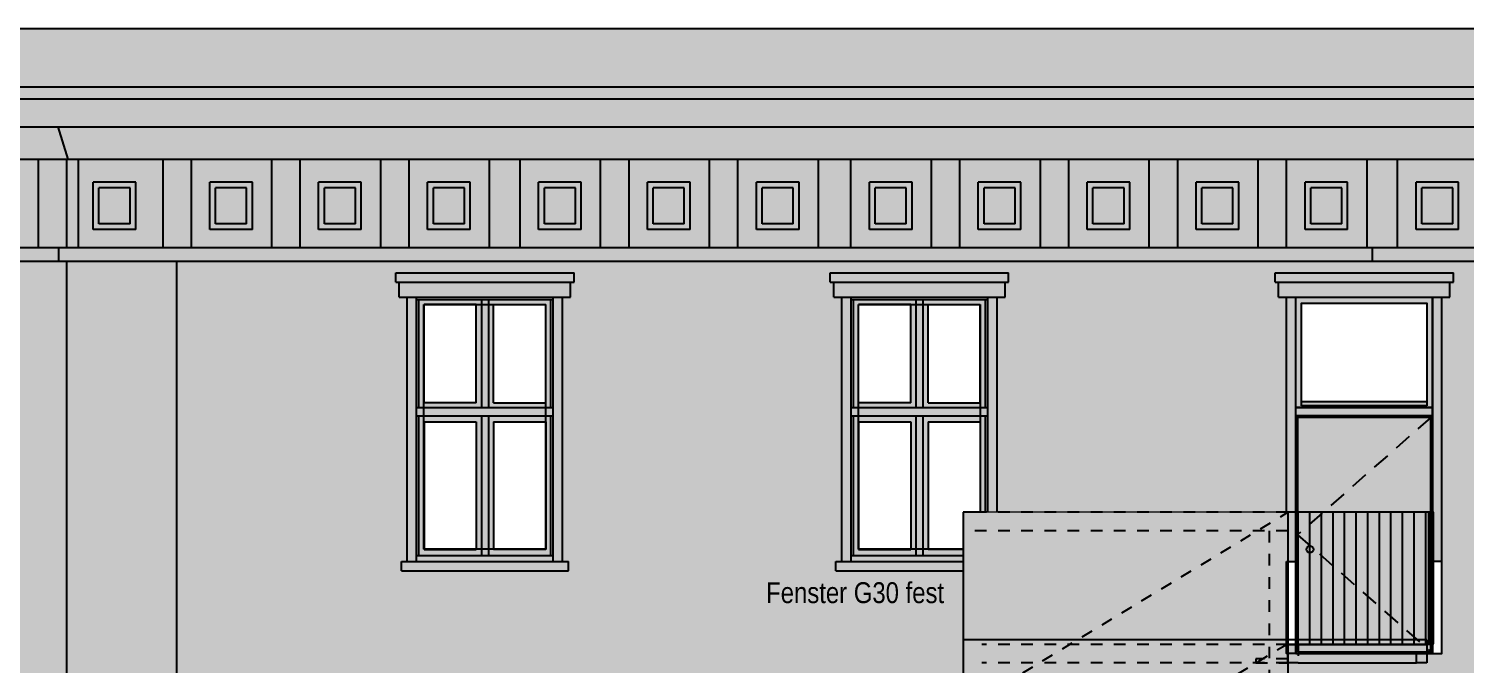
# Model space of a CAD drawing. Header units: metres. Extents: x -6 to 116, y 234 to 267.
# Drawn here: x 79.92 to 92.32, y 251.08 to 256.57 of the extents above; entities that cross this region are included whole.
import ezdxf
from ezdxf.enums import TextEntityAlignment as Align

# ---------------------------------------------------------------- set-up
doc = ezdxf.new("R2010")
doc.units = ezdxf.units.M
doc.header["$LTSCALE"] = 0.01
doc.header["$XCLIPFRAME"] = 2
for name, pattern in [('AUSGEZOGEN', [0]), ('G1', [0.18, 0.12, -0.06]), ('STRICHLINIE', [0.75, 0.5, -0.25])]:
    doc.linetypes.add(name, pattern=pattern)
for name, color, linetype in [('A_ANSICHT', 1, 'Continuous'), ('A_ansicht_geländer_1', 2, 'Continuous'), ('A_ansicht_verdeckt', 8, 'STRICHLINIE'), ('A_Fensterrahmen', 1, 'Continuous'), ('A_Gitterrost', 3, 'Continuous'), ('A_Glasbild', 7, 'Continuous'), ('A_Schraff_Dach', 17, 'Continuous'), ('A_Schraff_Fassade_OG', 41, 'Continuous'), ('A_Schraff_Fensterrahmen', 255, 'Continuous'), ('A_Schraff_Gewaende', 23, 'Continuous'), ('A_schraff_scheibe', 253, 'Continuous'), ('A_Schraff_Sims', 17, 'Continuous'), ('A_Schraff_Stuck', 23, 'Continuous'), ('A_Stahl', 5, 'Continuous'), ('A_Stuck_am_dach', 2, 'Continuous'), ('A_TEXT', 1, 'Continuous'), ('ANSICHT', 1, 'Continuous'), ('FASSADE', 7, 'AUSGEZOGEN'), ('FASSADE_STRUKTUR', 2, 'AUSGEZOGEN')]:
    doc.layers.add(name, color=color, linetype=linetype)
doc.styles.add('arial-n', font='ARIALN.TTF')
picture_1 = doc.add_image_def('image1.jpg', size_in_pixel=(60, 84))

msp = doc.modelspace()

# ---------------------------------------------------------------- hatches: boundary and pattern name
at = {"layer": 'A_Schraff_Dach'}
for color, points in [(256, [(18.816, 256.568), (18.816, 256.066), (102.152, 256.066), (97.015, 256.568)]), (11, [(18.816, 256.066), (18.816, 255.721), (103.124, 255.721), (103.162, 255.963), (103.212, 255.963), (103.212, 256.066)]), (256, [(18.816, 255.721), (18.816, 255.442), (102.434, 255.442), (102.519, 255.721)])]:
    msp.add_hatch(color=color, dxfattribs=at).paths.add_polyline_path(points)
at = {"layer": 'A_Schraff_Fassade_OG'}
h = msp.add_hatch(color=256, dxfattribs=at)
h.paths.add_polyline_path([(78.04, 254.251), (77.97, 254.251), (77.97, 254.381), (77.94, 254.381), (77.94, 254.461), (79.48, 254.461), (79.48, 254.381), (79.45, 254.381), (79.45, 254.251), (79.38, 254.251), (79.38, 253.659), (80.251, 253.659), (80.251, 254.562), (73.462, 254.562), (73.462, 253.659), (74.341, 253.659), (74.341, 254.251), (74.271, 254.251), (74.271, 254.381), (74.241, 254.381), (74.241, 254.461), (75.781, 254.461), (75.781, 254.381), (75.751, 254.381), (75.751, 254.251), (75.681, 254.251), (75.681, 253.659), (76.221, 253.659), (76.221, 254.251), (76.151, 254.251), (76.151, 254.381), (76.121, 254.381), (76.121, 254.461), (77.661, 254.461), (77.661, 254.381), (77.631, 254.381), (77.631, 254.251), (77.561, 254.251), (77.561, 253.659), (78.04, 253.659)])
h.paths.add_polyline_path([(80.251, 253.659), (79.38, 253.659), (79.38, 251.971), (79.43, 251.971), (79.43, 251.891), (77.99, 251.891), (77.99, 251.971), (78.04, 251.971), (78.04, 253.659), (77.561, 253.659), (77.561, 251.971), (77.611, 251.971), (77.611, 251.891), (76.171, 251.891), (76.171, 251.971), (76.221, 251.971), (76.221, 253.659), (75.681, 253.659), (75.681, 251.971), (75.731, 251.971), (75.731, 251.891), (74.291, 251.891), (74.291, 251.971), (74.341, 251.971), (74.341, 253.659), (73.462, 253.659), (73.462, 249.706), (74.341, 249.706), (74.341, 250.665), (74.271, 250.665), (74.271, 250.795), (74.241, 250.795), (74.241, 250.875), (75.781, 250.875), (75.781, 250.795), (75.751, 250.795), (75.751, 250.665), (75.681, 250.665), (75.681, 249.706), (76.221, 249.706), (76.221, 250.665), (76.151, 250.665), (76.151, 250.795), (76.121, 250.795), (76.121, 250.875), (77.661, 250.875), (77.661, 250.795), (77.631, 250.795), (77.631, 250.665), (77.561, 250.665), (77.561, 249.706), (78.04, 249.706), (78.04, 250.665), (77.97, 250.665), (77.97, 250.795), (77.94, 250.795), (77.94, 250.875), (79.48, 250.875), (79.48, 250.795), (79.45, 250.795), (79.45, 250.665), (79.38, 250.665), (79.38, 249.706), (80.251, 249.706)])
h.paths.add_polyline_path([(80.251, 249.706), (79.38, 249.706), (79.38, 248.385), (79.43, 248.385), (79.43, 248.305), (77.99, 248.305), (77.99, 248.385), (78.04, 248.385), (78.04, 249.706), (77.561, 249.706), (77.561, 248.385), (77.611, 248.385), (77.611, 248.305), (76.171, 248.305), (76.171, 248.385), (76.221, 248.385), (76.221, 249.706), (75.681, 249.706), (75.681, 248.385), (75.731, 248.385), (75.731, 248.305), (74.291, 248.305), (74.291, 248.385), (74.341, 248.385), (74.341, 249.706), (73.462, 249.706), (73.462, 245.725), (74.341, 245.725), (74.341, 247.035), (74.271, 247.035), (74.271, 247.165), (74.241, 247.165), (74.241, 247.245), (75.781, 247.245), (75.781, 247.165), (75.751, 247.165), (75.751, 247.035), (75.681, 247.035), (75.681, 245.725), (76.221, 245.725), (76.221, 247.035), (76.151, 247.035), (76.151, 247.165), (76.121, 247.165), (76.121, 247.245), (77.661, 247.245), (77.661, 247.165), (77.631, 247.165), (77.631, 247.035), (77.561, 247.035), (77.561, 245.725), (78.04, 245.725), (78.04, 247.035), (77.97, 247.035), (77.97, 247.165), (77.94, 247.165), (77.94, 247.245), (79.48, 247.245), (79.48, 247.165), (79.45, 247.165), (79.45, 247.035), (79.38, 247.035), (79.38, 245.725), (80.251, 245.725)])
h.paths.add_polyline_path([(80.251, 245.725), (79.38, 245.725), (79.38, 244.755), (79.43, 244.755), (79.43, 244.675), (77.99, 244.675), (77.99, 244.755), (78.04, 244.755), (78.04, 245.725), (77.561, 245.725), (77.561, 244.755), (77.611, 244.755), (77.611, 244.675), (76.171, 244.675), (76.171, 244.755), (76.221, 244.755), (76.221, 245.725), (75.681, 245.725), (75.681, 244.755), (75.731, 244.755), (75.731, 244.675), (74.291, 244.675), (74.291, 244.755), (74.341, 244.755), (74.341, 245.725), (73.462, 245.725), (73.462, 244.032), (80.251, 244.032)])
h.paths.add_polyline_path([(73.462, 245.725), (72.503, 245.725), (72.503, 244.032), (73.462, 244.032)])
h.paths.add_polyline_path([(73.462, 249.706), (72.503, 249.706), (72.503, 245.725), (73.462, 245.725)])
h.paths.add_polyline_path([(73.462, 253.659), (72.503, 253.659), (72.503, 249.706), (73.462, 249.706)])
h.paths.add_polyline_path([(73.462, 254.562), (72.503, 254.562), (72.503, 253.659), (73.462, 253.659)])
h.paths.add_polyline_path([(81.199, 254.562), (80.251, 254.562), (80.251, 253.659), (81.199, 253.659)])
h.paths.add_polyline_path([(81.199, 253.659), (80.251, 253.659), (80.251, 249.706), (81.199, 249.706)])
h.paths.add_polyline_path([(81.199, 249.706), (80.251, 249.706), (80.251, 245.725), (81.199, 245.725)])
h.paths.add_polyline_path([(81.199, 245.725), (80.251, 245.725), (80.251, 244.032), (81.199, 244.032)])
h.paths.add_polyline_path([(83.191, 245.725), (81.199, 245.725), (81.199, 244.032), (87.99, 244.032), (87.99, 244.675), (86.891, 244.675), (86.891, 244.755), (86.941, 244.755), (86.941, 245.661), (86.88, 245.661), (86.79, 245.661), (86.79, 245.725), (84.531, 245.725), (84.531, 244.755), (84.581, 244.755), (84.581, 244.675), (83.141, 244.675), (83.141, 244.755), (83.191, 244.755)])
h.paths.add_polyline_path([(87.99, 247.556), (87.99, 248.305), (86.891, 248.305), (86.891, 248.385), (86.941, 248.385), (86.941, 249.231), (86.88, 249.231), (86.79, 249.231), (86.79, 249.391), (86.775, 249.391), (86.735, 249.391), (86.735, 249.706), (84.531, 249.706), (84.531, 248.385), (84.581, 248.385), (84.581, 248.305), (83.141, 248.305), (83.141, 248.385), (83.191, 248.385), (83.191, 249.706), (81.199, 249.706), (81.199, 245.725), (83.191, 245.725), (83.191, 247.035), (83.121, 247.035), (83.121, 247.165), (83.091, 247.165), (83.091, 247.245), (84.631, 247.245), (84.631, 247.165), (84.601, 247.165), (84.601, 247.035), (84.531, 247.035), (84.531, 245.725), (86.79, 245.725), (86.79, 245.821), (86.775, 245.821), (86.735, 245.821), (86.735, 246.957), (86.735, 246.961), (86.775, 246.961), (86.941, 246.961), (86.941, 247.035), (86.871, 247.035), (86.871, 247.165), (86.841, 247.165), (86.841, 247.245), (87.99, 247.245)])
h.paths.add_polyline_path([(87.99, 251.891), (86.891, 251.891), (86.891, 251.971), (86.941, 251.971), (86.941, 253.659), (84.531, 253.659), (84.531, 251.971), (84.581, 251.971), (84.581, 251.891), (83.141, 251.891), (83.141, 251.971), (83.191, 251.971), (83.191, 253.659), (81.199, 253.659), (81.199, 249.706), (83.191, 249.706), (83.191, 250.665), (83.121, 250.665), (83.121, 250.795), (83.091, 250.795), (83.091, 250.875), (84.631, 250.875), (84.631, 250.795), (84.601, 250.795), (84.601, 250.665), (84.531, 250.665), (84.531, 249.706), (86.735, 249.706), (86.735, 250.527), (86.735, 250.531), (86.775, 250.531), (86.941, 250.531), (86.941, 250.665), (86.871, 250.665), (86.871, 250.795), (86.841, 250.795), (86.841, 250.875), (87.99, 250.875), (87.99, 251.296)])
h.paths.add_polyline_path([(83.191, 254.251), (83.121, 254.251), (83.121, 254.381), (83.091, 254.381), (83.091, 254.461), (84.631, 254.461), (84.631, 254.381), (84.601, 254.381), (84.601, 254.251), (84.531, 254.251), (84.531, 253.659), (86.941, 253.659), (86.941, 254.251), (86.871, 254.251), (86.871, 254.381), (86.841, 254.381), (86.841, 254.461), (88.381, 254.461), (88.381, 254.381), (88.351, 254.381), (88.351, 254.251), (88.281, 254.251), (88.281, 253.659), (89.524, 253.659), (89.524, 254.562), (81.199, 254.562), (81.199, 253.659), (83.191, 253.659)])
h.paths.add_polyline_path([(89.524, 253.659), (88.281, 253.659), (88.281, 252.396), (89.524, 252.396)])
h = msp.add_hatch(color=256, dxfattribs=at)
h.paths.add_polyline_path([(101.194, 254.562), (89.519, 254.562), (89.519, 253.646), (90.78, 253.646), (90.78, 254.251), (90.71, 254.251), (90.71, 254.381), (90.68, 254.381), (90.68, 254.461), (92.22, 254.461), (92.22, 254.381), (92.19, 254.381), (92.19, 254.251), (92.12, 254.251), (92.12, 253.646), (94.545, 253.646), (94.545, 254.251), (94.475, 254.251), (94.475, 254.381), (94.445, 254.381), (94.445, 254.461), (95.985, 254.461), (95.985, 254.381), (95.955, 254.381), (95.955, 254.251), (95.885, 254.251), (95.885, 253.646), (101.194, 253.646)])
h.paths.add_polyline_path([(90.78, 253.646), (89.519, 253.646), (89.519, 252.396), (90.78, 252.396)])
h = msp.add_hatch(color=256, dxfattribs=at)
h.paths.add_polyline_path([(101.194, 253.646), (95.885, 253.646), (95.885, 251.971), (95.935, 251.971), (95.935, 251.891), (94.495, 251.891), (94.495, 251.971), (94.545, 251.971), (94.545, 253.646), (92.12, 253.646), (92.12, 251.971), (92.12, 251.176), (92.04, 251.176), (91.99, 251.176), (91.99, 251.096), (91.9, 251.096), (90.88, 251.096), (90.79, 251.096), (90.79, 250.875), (92.22, 250.875), (92.22, 250.795), (92.19, 250.795), (92.19, 250.665), (92.12, 250.665), (92.12, 249.232), (94.545, 249.232), (94.545, 250.665), (94.475, 250.665), (94.475, 250.795), (94.445, 250.795), (94.445, 250.875), (95.985, 250.875), (95.985, 250.795), (95.955, 250.795), (95.955, 250.665), (95.885, 250.665), (95.885, 249.232), (101.194, 249.232)])
h.paths.add_polyline_path([(94.545, 247.035), (94.475, 247.035), (94.475, 247.165), (94.445, 247.165), (94.445, 247.245), (95.985, 247.245), (95.985, 247.165), (95.955, 247.165), (95.955, 247.035), (95.885, 247.035), (95.885, 245.78), (101.194, 245.78), (101.194, 249.232), (95.885, 249.232), (95.885, 248.385), (95.935, 248.385), (95.935, 248.305), (94.495, 248.305), (94.495, 248.385), (94.545, 248.385), (94.545, 249.232), (92.12, 249.232), (92.12, 248.351), (92.12, 247.556), (92.045, 247.556), (92.045, 247.516), (92.005, 247.516), (91.99, 247.516), (91.99, 247.356), (91.9, 247.356), (90.88, 247.356), (90.79, 247.356), (90.79, 247.245), (92.22, 247.245), (92.22, 247.165), (92.19, 247.165), (92.19, 247.035), (92.12, 247.035), (92.12, 245.78), (94.545, 245.78)])
h.paths.add_polyline_path([(94.545, 245.78), (92.12, 245.78), (92.12, 244.755), (92.12, 244.032), (101.194, 244.032), (101.194, 245.78), (95.885, 245.78), (95.885, 244.755), (95.935, 244.755), (95.935, 244.675), (94.495, 244.675), (94.495, 244.755), (94.545, 244.755)])
at = {"layer": 'A_Schraff_Fensterrahmen'}
h = msp.add_hatch(color=256, dxfattribs=at)
h.paths.add_polyline_path([(83.831, 254.231), (83.291, 254.231), (83.291, 253.299), (83.831, 253.299)])
h.paths.add_polyline_path([(83.786, 254.19), (83.786, 253.34), (83.336, 253.34), (83.336, 254.19)], flags=16)
h.paths.add_polyline_path([(84.431, 254.231), (83.891, 254.231), (83.891, 253.299), (84.431, 253.299)])
h.paths.add_polyline_path([(83.936, 254.19), (84.386, 254.19), (84.386, 253.34), (83.936, 253.34)], flags=16)
h.paths.add_polyline_path([(83.891, 254.231), (83.831, 254.231), (83.831, 253.299), (83.891, 253.299)])
h.paths.add_polyline_path([(83.831, 253.229), (83.291, 253.229), (83.291, 252.023), (83.831, 252.023)])
h.paths.add_polyline_path([(83.786, 253.176), (83.786, 252.076), (83.336, 252.076), (83.336, 253.176)], flags=16)
h.paths.add_polyline_path([(84.431, 253.229), (83.891, 253.229), (83.891, 252.023), (84.431, 252.023)])
h.paths.add_polyline_path([(84.386, 253.176), (84.386, 252.076), (83.936, 252.076), (83.936, 253.176)], flags=16)
h.paths.add_polyline_path([(83.891, 253.229), (83.831, 253.229), (83.831, 252.023), (83.891, 252.023)])
h.paths.add_polyline_path([(84.451, 253.266), (83.271, 253.266), (83.271, 253.229), (84.451, 253.229)])
h.paths.add_polyline_path([(84.451, 253.299), (83.271, 253.299), (83.271, 253.266), (84.451, 253.266)])
h.paths.add_polyline_path([(84.451, 252.023), (83.271, 252.023), (83.271, 251.971), (84.451, 251.971)])
h = msp.add_hatch(color=256, dxfattribs=at)
h.paths.add_polyline_path([(87.581, 254.231), (87.041, 254.231), (87.041, 253.299), (87.581, 253.299)])
h.paths.add_polyline_path([(87.536, 254.19), (87.536, 253.34), (87.086, 253.34), (87.086, 254.19)], flags=16)
h.paths.add_polyline_path([(87.641, 254.231), (87.581, 254.231), (87.581, 253.299), (87.641, 253.299)])
h.paths.add_polyline_path([(88.181, 254.231), (87.641, 254.231), (87.641, 253.299), (88.181, 253.299)])
h.paths.add_polyline_path([(87.686, 254.19), (88.136, 254.19), (88.136, 253.34), (87.686, 253.34)], flags=16)
h = msp.add_hatch(color=256, dxfattribs=at)
h.paths.add_polyline_path([(92.04, 254.251), (90.86, 254.251), (90.86, 253.299), (92.04, 253.299)])
h.paths.add_polyline_path([(91.99, 254.201), (91.99, 253.349), (90.91, 253.349), (90.91, 254.201)], flags=16)
h.paths.add_polyline_path([(92.04, 253.299), (90.86, 253.299), (90.86, 253.229), (92.04, 253.229)])
h = msp.add_hatch(color=256, dxfattribs=at)
h.paths.add_polyline_path([(88.201, 253.299), (87.021, 253.299), (87.021, 253.229), (88.201, 253.229)])
h.paths.add_polyline_path([(87.581, 253.229), (87.041, 253.229), (87.041, 252.023), (87.581, 252.023)])
h.paths.add_polyline_path([(87.536, 253.176), (87.536, 252.076), (87.086, 252.076), (87.086, 253.176)], flags=16)
h.paths.add_polyline_path([(87.641, 253.229), (87.581, 253.229), (87.581, 252.023), (87.641, 252.023)])
h.paths.add_polyline_path([(88.181, 253.229), (87.641, 253.229), (87.641, 252.023), (87.99, 252.023), (87.99, 252.076), (87.686, 252.076), (87.686, 253.176), (88.136, 253.176), (88.136, 252.396), (88.181, 252.396)])
msp.add_hatch(color=256, dxfattribs=at).paths.add_polyline_path([(87.021, 252.023), (87.021, 251.971), (87.99, 251.971), (87.99, 252.023)])
at = {"layer": 'A_Schraff_Gewaende'}
h = msp.add_hatch(color=256, dxfattribs=at)
h.dxf.hatch_style = 1
h.paths.add_polyline_path([(84.631, 254.461), (83.091, 254.461), (83.091, 254.381), (84.631, 254.381)])
h.paths.add_polyline_path([(84.601, 254.381), (83.121, 254.381), (83.121, 254.251), (84.601, 254.251)])
h.paths.add_polyline_path([(83.271, 254.251), (83.191, 254.251), (83.191, 251.971), (83.271, 251.971)])
h.paths.add_polyline_path([(84.531, 254.251), (84.451, 254.251), (84.451, 251.971), (84.531, 251.971)])
h.paths.add_polyline_path([(84.451, 252.023), (83.271, 252.023), (83.271, 251.971), (84.451, 251.971)])
h.paths.add_polyline_path([(84.631, 251.971), (83.091, 251.971), (83.091, 251.891), (84.631, 251.891)])
h = msp.add_hatch(color=256, dxfattribs=at)
h.dxf.hatch_style = 1
h.paths.add_polyline_path([(88.351, 254.251), (88.351, 254.381), (86.871, 254.381), (86.871, 254.251)])
h.paths.add_polyline_path([(88.381, 254.381), (88.381, 254.461), (86.841, 254.461), (86.841, 254.381)])
h.paths.add_polyline_path([(88.281, 254.251), (88.201, 254.251), (88.201, 252.396), (88.281, 252.396)])
h.paths.add_polyline_path([(86.941, 251.971), (87.021, 251.971), (87.021, 254.251), (86.941, 254.251)])
h.paths.add_polyline_path([(86.891, 251.971), (86.891, 251.891), (87.99, 251.891), (87.99, 251.971)])
h = msp.add_hatch(color=256, dxfattribs=at)
h.paths.add_polyline_path([(92.22, 254.461), (90.68, 254.461), (90.68, 254.381), (92.22, 254.381)])
h.paths.add_polyline_path([(90.86, 254.251), (90.78, 254.251), (90.78, 252.396), (90.79, 252.396), (90.86, 252.396), (90.86, 253.229), (90.86, 253.299)])
h.paths.add_polyline_path([(90.86, 252.396), (90.79, 252.396), (90.79, 251.971), (90.86, 251.971)])
h.paths.add_polyline_path([(92.12, 254.251), (92.04, 254.251), (92.04, 253.299), (92.04, 253.229), (92.04, 252.396), (92.045, 252.396), (92.045, 251.971), (92.12, 251.971)])
msp.add_hatch(color=256, dxfattribs=at).paths.add_polyline_path([(92.19, 254.381), (90.71, 254.381), (90.71, 254.251), (92.19, 254.251)])
at = {"layer": 'A_schraff_scheibe'}
msp.add_hatch(color=254, dxfattribs=at).paths.add_polyline_path([(90.875, 251.191), (92.025, 251.191), (92.025, 253.214), (90.875, 253.214)])
h = msp.add_hatch(dxfattribs=at)
h.set_pattern_fill('DOTS', color=253, scale=0.02, style=0)
h.paths.add_polyline_path([(90.79, 252.396), (87.99, 252.396), (87.99, 251.296), (90.79, 251.296)])
h.paths.add_polyline_path([(90.79, 251.296), (87.99, 251.296), (87.99, 250.532), (90.79, 248.838)])
h.paths.add_polyline_path([(89.665, 250.324, -1), (89.115, 250.324, -1)], flags=16)
h.paths.add_polyline_path([(87.991, 250.531), (87.99, 250.531), (87.99, 249.381), (88.946, 248.803), (90.79, 248.803), (90.79, 248.838)])
h.paths.add_polyline_path([(87.99, 249.207), (87.99, 248.803), (88.661, 248.803)])
h.paths.add_polyline_path([(90.79, 248.803), (88.946, 248.803), (90.79, 247.688)])
h.paths.add_polyline_path([(88.661, 248.803), (87.99, 248.803), (87.99, 247.556), (90.727, 247.556)])
h.paths.add_polyline_path([(90.79, 247.519), (90.727, 247.556), (87.99, 247.556), (87.99, 246.962), (90.79, 245.268)])
h.paths.add_polyline_path([(89.665, 246.754, -1), (89.115, 246.754, -1)], flags=16)
h.paths.add_polyline_path([(87.991, 246.961), (87.99, 246.961), (87.99, 245.811), (88.946, 245.233), (90.79, 245.233), (90.79, 245.268)])
h.paths.add_polyline_path([(87.99, 245.637), (87.99, 245.233), (88.661, 245.233)])
h.paths.add_polyline_path([(88.661, 245.233), (87.99, 245.233), (87.99, 243.986), (90.727, 243.986)])
h.paths.add_polyline_path([(90.79, 245.233), (88.946, 245.233), (90.79, 244.118)])
h.paths.add_polyline_path([(90.79, 243.949), (90.727, 243.986), (87.99, 243.986), (87.99, 243.046), (89.117, 243.046, -0.890774), (89.663, 243.046), (90.79, 243.046)])
h = msp.add_hatch(color=256, dxfattribs=at)
h.paths.add_polyline_path([(91.99, 251.256), (90.79, 251.256), (90.79, 251.176), (91.99, 251.176)])
h.paths.add_polyline_path([(91.99, 251.176), (90.79, 251.176), (90.79, 251.096), (90.88, 251.096), (91.9, 251.096), (91.99, 251.096)])
h.paths.add_polyline_path([(87.99, 249.381), (87.973, 249.391), (86.79, 249.391), (86.79, 249.231), (87.99, 249.231)])
h.paths.add_polyline_path([(87.99, 249.381), (87.99, 249.231), (88.238, 249.231)])
h.paths.add_polyline_path([(88.238, 249.231), (87.99, 249.231), (87.99, 249.207), (88.661, 248.803), (88.946, 248.803)])
h.paths.add_polyline_path([(88.946, 248.803), (88.661, 248.803), (90.727, 247.556), (90.79, 247.556), (90.79, 247.688)])
h.paths.add_polyline_path([(90.79, 247.688), (90.79, 247.556), (91.007, 247.556)])
h.paths.add_polyline_path([(91.007, 247.556), (90.79, 247.556), (90.79, 247.516), (91.074, 247.516)])
h.paths.add_polyline_path([(90.79, 247.556), (90.727, 247.556), (90.79, 247.519)])
h.paths.add_polyline_path([(91.99, 247.516), (91.074, 247.516), (90.79, 247.516), (90.79, 247.356), (90.88, 247.356), (91.9, 247.356), (91.99, 247.356)])
at = {"layer": 'A_Schraff_Sims'}
msp.add_hatch(color=256, dxfattribs=at).paths.add_polyline_path([(102.444, 254.562), (102.511, 254.562), (102.511, 254.681), (18.816, 254.681), (18.816, 254.562)])
at = {"layer": 'A_Schraff_Stuck'}
msp.add_hatch(color=256, dxfattribs=at).paths.add_polyline_path([(18.816, 255.442), (18.816, 254.681), (102.342, 254.681), (102.342, 255.442)])

# ---------------------------------------------------------------- linework, layer by layer
at = {"layer": 'A_ANSICHT', "color": 1, "linetype": 'G1', "ltscale": 0.5}
msp.add_line((90.79, 252.396), (87.99, 252.396), dxfattribs=at)
at = {"layer": 'A_ansicht_geländer_1'}
for p, q in [((90.878, 252.396), (90.878, 251.256)), ((90.978, 252.396), (90.978, 251.256)), ((91.078, 252.396), (91.078, 251.256)), ((91.178, 252.396), (91.178, 251.256)), ((91.278, 252.396), (91.278, 251.256)), ((91.378, 252.396), (91.378, 251.256)), ((91.478, 252.396), (91.478, 251.256)), ((91.578, 252.396), (91.578, 251.256)), ((91.678, 252.396), (91.678, 251.256)), ((91.778, 252.396), (91.778, 251.256)), ((91.878, 252.396), (91.878, 251.256)), ((91.978, 252.396), (91.978, 251.256)), ((92.005, 252.392), (92.005, 251.26)), ((92.045, 252.396), (92.045, 251.26))]:
    msp.add_line(p, q, dxfattribs=at)
at = {"layer": 'A_ansicht_verdeckt', "color": 1, "linetype": 'STRICHLINIE', "ltscale": 10}
for p, q in [((87.99, 250.698), (90.79, 252.396)), ((90.79, 252.236), (87.99, 252.236)), ((90.63, 252.236), (90.63, 243.946)), ((90.79, 251.256), (88.15, 251.256)), ((90.785, 251.256), (89.357, 250.4)), ((90.88, 251.256), (90.88, 251.096)), ((90.79, 251.096), (88.15, 251.096))]:
    msp.add_line(p, q, dxfattribs=at)
at = {"layer": 'A_ansicht_verdeckt', "linetype": 'STRICHLINIE', "ltscale": 10}
msp.add_line((91.9, 251.096), (91.9, 251.256), dxfattribs=at)
at = {"layer": 'A_ansicht_verdeckt', "color": 1, "linetype": 'STRICHLINIE', "ltscale": 10}
msp.add_lwpolyline([(90.514, 251.096), (90.79, 251.096), (90.79, 251.131), (90.514, 251.131)], close=True, dxfattribs=at)
at = {"layer": 'A_Fensterrahmen'}
for p, q in [((83.271, 254.231), (84.451, 254.231)), ((83.291, 253.299), (83.291, 254.231)), ((83.786, 254.19), (83.336, 254.19)), ((83.336, 253.34), (83.336, 254.19)), ((83.786, 253.34), (83.786, 254.19)), ((83.831, 254.231), (83.831, 253.299)), ((83.891, 254.231), (83.891, 253.299)), ((83.936, 254.19), (84.386, 254.19)), ((83.936, 253.34), (83.936, 254.19)), ((84.386, 253.34), (84.386, 254.19)), ((84.431, 253.299), (84.431, 254.231)), ((87.021, 254.231), (88.201, 254.231)), ((87.041, 253.299), (87.041, 254.231)), ((87.536, 254.19), (87.086, 254.19)), ((87.086, 253.34), (87.086, 254.19)), ((87.536, 253.34), (87.536, 254.19)), ((87.581, 254.231), (87.581, 253.299)), ((87.641, 254.231), (87.641, 253.299)), ((87.686, 254.19), (88.136, 254.19)), ((87.686, 253.34), (87.686, 254.19)), ((88.136, 253.34), (88.136, 254.19)), ((88.181, 253.299), (88.181, 254.231)), ((83.271, 253.299), (84.451, 253.299)), ((83.786, 253.34), (83.336, 253.34)), ((83.936, 253.34), (84.386, 253.34)), ((87.021, 253.299), (88.201, 253.299)), ((87.536, 253.34), (87.086, 253.34)), ((87.686, 253.34), (88.136, 253.34)), ((83.271, 253.229), (84.451, 253.229)), ((83.291, 252.023), (83.291, 253.229)), ((83.336, 253.176), (83.336, 252.076)), ((83.336, 253.176), (83.786, 253.176)), ((83.786, 253.176), (83.786, 252.076)), ((83.831, 253.229), (83.831, 252.023)), ((83.891, 253.229), (83.891, 252.023)), ((83.936, 253.176), (83.936, 252.076)), ((83.936, 253.176), (84.386, 253.176)), ((84.386, 253.176), (84.386, 252.076)), ((84.431, 252.023), (84.431, 253.229)), ((87.021, 253.229), (88.201, 253.229)), ((87.041, 252.023), (87.041, 253.229)), ((87.086, 253.176), (87.086, 252.076)), ((87.086, 253.176), (87.536, 253.176)), ((87.536, 253.176), (87.536, 252.076)), ((87.581, 253.229), (87.581, 252.023)), ((87.641, 253.229), (87.641, 252.023)), ((87.686, 253.176), (87.686, 252.076)), ((87.686, 253.176), (88.136, 253.176)), ((88.136, 253.176), (88.136, 252.396)), ((88.181, 252.396), (88.181, 253.229)), ((83.336, 252.076), (83.786, 252.076)), ((84.386, 252.076), (83.936, 252.076)), ((87.086, 252.076), (87.536, 252.076)), ((87.99, 252.076), (87.686, 252.076)), ((83.271, 252.023), (84.451, 252.023)), ((87.021, 252.023), (87.99, 252.023))]:
    msp.add_line(p, q, dxfattribs=at)
for points in [[(92.04, 253.299), (90.86, 253.299), (90.86, 254.251), (92.04, 254.251)], [(91.99, 253.349), (90.91, 253.349), (90.91, 254.201), (91.99, 254.201)], [(90.86, 253.299), (92.04, 253.299), (92.04, 253.229), (90.86, 253.229)], [(90.86, 251.176), (92.04, 251.176), (92.04, 253.229), (90.86, 253.229)]]:
    msp.add_lwpolyline(points, close=True, dxfattribs=at)
at = {"layer": 'A_Gitterrost'}
for points in [[(90.78, 251.971), (90.86, 251.971), (90.86, 251.176), (90.78, 251.176)], [(92.12, 251.971), (92.04, 251.971), (92.04, 251.176), (92.12, 251.176)], [(91.99, 251.296), (90.79, 251.296), (90.79, 251.256), (91.99, 251.256)]]:
    msp.add_lwpolyline(points, close=True, dxfattribs=at)
at = {"layer": 'A_schraff_scheibe', "color": 3, "lineweight": 0}
for p, q in [((90.79, 252.396), (87.99, 252.396)), ((87.99, 252.396), (87.99, 251.296)), ((90.79, 251.296), (90.79, 252.396)), ((90.79, 251.296), (87.99, 251.296)), ((87.99, 251.296), (87.99, 250.532)), ((90.79, 248.838), (90.79, 251.296))]:
    msp.add_line(p, q, dxfattribs=at)
at = {"layer": 'A_schraff_scheibe', "color": 1, "lineweight": 0}
msp.add_line((87.99, 251.296), (90.79, 251.296), dxfattribs=at)
at = {"layer": 'A_Stahl', "color": 5}
for p, q in [((92.005, 252.396), (90.79, 252.396)), ((92.005, 251.256), (90.791, 251.256))]:
    msp.add_line(p, q, dxfattribs=at)
at = {"layer": 'A_Stahl'}
for p, q in [((92.045, 252.396), (92.005, 252.396)), ((92.005, 252.396), (92.005, 252.376)), ((92.009, 252.376), (92.005, 252.376)), ((92.009, 252.392), (92.009, 252.376)), ((92.045, 252.392), (92.009, 252.392)), ((92.045, 252.396), (92.045, 252.392)), ((90.79, 251.256), (90.88, 251.256)), ((90.79, 251.096), (90.79, 251.256)), ((90.79, 251.256), (90.79, 251.096)), ((91.9, 251.256), (91.99, 251.256)), ((91.99, 251.256), (91.99, 251.096)), ((92.005, 251.256), (92.005, 251.276)), ((92.009, 251.276), (92.005, 251.276)), ((92.045, 251.256), (92.005, 251.256)), ((92.009, 251.26), (92.009, 251.276)), ((92.045, 251.26), (92.009, 251.26)), ((92.045, 251.256), (92.045, 251.26)), ((90.88, 251.096), (90.79, 251.096)), ((91.99, 251.096), (91.9, 251.096))]:
    msp.add_line(p, q, dxfattribs=at)
at = {"layer": 'A_Stuck_am_dach'}
for p, q in [((80.006, 255.442), (80.006, 254.681)), ((80.251, 255.442), (80.251, 254.681)), ((81.08, 255.442), (81.08, 254.681)), ((81.325, 255.442), (81.325, 254.681)), ((82.019, 255.442), (82.019, 254.681)), ((82.264, 255.442), (82.264, 254.681)), ((82.959, 255.442), (82.959, 254.681)), ((83.204, 255.442), (83.204, 254.681)), ((83.899, 255.442), (83.899, 254.681)), ((84.162, 255.442), (84.162, 254.681)), ((84.857, 255.442), (84.857, 254.681)), ((85.102, 255.442), (85.102, 254.681)), ((85.797, 255.442), (85.797, 254.681)), ((86.042, 255.442), (86.042, 254.681)), ((86.737, 255.442), (86.737, 254.681)), ((87.017, 255.442), (87.017, 254.681)), ((87.712, 255.442), (87.712, 254.681)), ((87.957, 255.442), (87.957, 254.681)), ((88.652, 255.442), (88.652, 254.681)), ((88.897, 255.442), (88.897, 254.681)), ((89.592, 255.442), (89.592, 254.681)), ((89.837, 255.442), (89.837, 254.681)), ((90.532, 255.442), (90.532, 254.681)), ((90.777, 255.442), (90.777, 254.681)), ((91.472, 255.442), (91.472, 254.681)), ((91.735, 255.442), (91.735, 254.681)), ((80.848, 255.244), (80.48, 255.244)), ((80.48, 254.835), (80.48, 255.244)), ((80.798, 255.194), (80.53, 255.194)), ((80.53, 254.885), (80.53, 255.194)), ((80.798, 254.885), (80.798, 255.194)), ((80.848, 254.835), (80.848, 255.244)), ((81.854, 255.244), (81.486, 255.244)), ((81.486, 254.835), (81.486, 255.244)), ((81.804, 255.194), (81.536, 255.194)), ((81.536, 254.885), (81.536, 255.194)), ((81.804, 254.885), (81.804, 255.194)), ((81.854, 254.835), (81.854, 255.244)), ((82.794, 255.244), (82.426, 255.244)), ((82.426, 254.835), (82.426, 255.244)), ((82.744, 255.194), (82.476, 255.194)), ((82.476, 254.885), (82.476, 255.194)), ((82.744, 254.885), (82.744, 255.194)), ((82.794, 254.835), (82.794, 255.244)), ((83.734, 255.244), (83.366, 255.244)), ((83.366, 254.835), (83.366, 255.244)), ((83.684, 255.194), (83.416, 255.194)), ((83.416, 254.885), (83.416, 255.194)), ((83.684, 254.885), (83.684, 255.194)), ((83.734, 254.835), (83.734, 255.244)), ((84.324, 254.835), (84.324, 255.244)), ((84.692, 255.244), (84.324, 255.244)), ((84.374, 254.885), (84.374, 255.194)), ((84.642, 255.194), (84.374, 255.194)), ((84.642, 254.885), (84.642, 255.194)), ((84.692, 254.835), (84.692, 255.244)), ((85.632, 255.244), (85.264, 255.244)), ((85.264, 254.835), (85.264, 255.244)), ((85.582, 255.194), (85.314, 255.194)), ((85.314, 254.885), (85.314, 255.194)), ((85.582, 254.885), (85.582, 255.194)), ((85.632, 254.835), (85.632, 255.244)), ((86.204, 254.835), (86.204, 255.244)), ((86.572, 255.244), (86.204, 255.244)), ((86.254, 254.885), (86.254, 255.194)), ((86.522, 255.194), (86.254, 255.194)), ((86.522, 254.885), (86.522, 255.194)), ((86.572, 254.835), (86.572, 255.244)), ((87.547, 255.244), (87.179, 255.244)), ((87.179, 254.835), (87.179, 255.244)), ((87.497, 255.194), (87.229, 255.194)), ((87.229, 254.885), (87.229, 255.194)), ((87.497, 254.885), (87.497, 255.194)), ((87.547, 254.835), (87.547, 255.244)), ((88.487, 255.244), (88.119, 255.244)), ((88.119, 254.835), (88.119, 255.244)), ((88.437, 255.194), (88.169, 255.194)), ((88.169, 254.885), (88.169, 255.194)), ((88.437, 254.885), (88.437, 255.194)), ((88.487, 254.835), (88.487, 255.244)), ((89.427, 255.244), (89.059, 255.244)), ((89.059, 254.835), (89.059, 255.244)), ((89.377, 255.194), (89.109, 255.194)), ((89.109, 254.885), (89.109, 255.194)), ((89.377, 254.885), (89.377, 255.194)), ((89.427, 254.835), (89.427, 255.244)), ((90.367, 255.244), (89.999, 255.244)), ((89.999, 254.835), (89.999, 255.244)), ((90.317, 255.194), (90.049, 255.194)), ((90.049, 254.885), (90.049, 255.194)), ((90.317, 254.885), (90.317, 255.194)), ((90.367, 254.835), (90.367, 255.244)), ((91.307, 255.244), (90.939, 255.244)), ((90.939, 254.835), (90.939, 255.244)), ((91.257, 255.194), (90.989, 255.194)), ((90.989, 254.885), (90.989, 255.194)), ((91.257, 254.885), (91.257, 255.194)), ((91.307, 254.835), (91.307, 255.244)), ((91.897, 254.835), (91.897, 255.244)), ((92.265, 255.244), (91.897, 255.244)), ((91.947, 254.885), (91.947, 255.194)), ((92.215, 255.194), (91.947, 255.194)), ((92.215, 254.885), (92.215, 255.194)), ((92.265, 254.835), (92.265, 255.244)), ((80.848, 254.835), (80.48, 254.835)), ((80.798, 254.885), (80.53, 254.885)), ((81.854, 254.835), (81.486, 254.835)), ((81.804, 254.885), (81.536, 254.885)), ((82.794, 254.835), (82.426, 254.835)), ((82.744, 254.885), (82.476, 254.885)), ((83.734, 254.835), (83.366, 254.835)), ((83.684, 254.885), (83.416, 254.885)), ((84.692, 254.835), (84.324, 254.835)), ((84.642, 254.885), (84.374, 254.885)), ((85.632, 254.835), (85.264, 254.835)), ((85.582, 254.885), (85.314, 254.885)), ((86.572, 254.835), (86.204, 254.835)), ((86.522, 254.885), (86.254, 254.885)), ((87.547, 254.835), (87.179, 254.835)), ((87.497, 254.885), (87.229, 254.885)), ((88.487, 254.835), (88.119, 254.835)), ((88.437, 254.885), (88.169, 254.885)), ((89.427, 254.835), (89.059, 254.835)), ((89.377, 254.885), (89.109, 254.885)), ((90.367, 254.835), (89.999, 254.835)), ((90.317, 254.885), (90.049, 254.885)), ((91.307, 254.835), (90.939, 254.835)), ((91.257, 254.885), (90.989, 254.885)), ((92.265, 254.835), (91.897, 254.835)), ((92.215, 254.885), (91.947, 254.885))]:
    msp.add_line(p, q, dxfattribs=at)
at = {"layer": 'ANSICHT'}
for p, q in [((87.99, 252.396), (87.99, 238.891)), ((90.79, 252.396), (90.79, 238.891)), ((92.005, 252.386), (92.005, 251.276)), ((92.045, 251.256), (92.045, 252.402)), ((90.79, 251.296), (87.99, 251.296)), ((90.88, 251.096), (91.9, 251.096))]:
    msp.add_line(p, q, dxfattribs=at)
at = {"layer": 'FASSADE'}
for p, q in [((97.015, 256.568), (18.816, 256.568)), ((18.816, 256.066), (103.212, 256.066)), ((18.816, 255.963), (103.212, 255.963)), ((18.816, 255.721), (103.124, 255.721)), ((80.176, 255.721), (80.261, 255.442)), ((18.816, 255.442), (102.434, 255.442)), ((80.353, 254.681), (80.353, 255.442)), ((18.816, 254.681), (102.511, 254.681)), ((80.184, 254.562), (80.184, 254.681)), ((91.52, 254.562), (91.52, 254.681)), ((18.816, 254.562), (102.511, 254.562)), ((80.251, 254.562), (80.251, 244.032)), ((81.199, 254.562), (81.199, 244.032)), ((83.091, 254.381), (83.091, 254.461)), ((83.091, 254.461), (84.631, 254.461)), ((84.631, 254.381), (84.631, 254.461)), ((86.841, 254.381), (86.841, 254.461)), ((86.841, 254.461), (88.381, 254.461)), ((88.381, 254.381), (88.381, 254.461)), ((90.68, 254.381), (90.68, 254.461)), ((90.68, 254.461), (92.22, 254.461)), ((92.22, 254.381), (92.22, 254.461)), ((83.091, 254.381), (84.631, 254.381)), ((83.121, 254.251), (83.121, 254.381)), ((84.601, 254.251), (84.601, 254.381)), ((86.841, 254.381), (88.381, 254.381)), ((86.871, 254.251), (86.871, 254.381)), ((88.351, 254.251), (88.351, 254.381)), ((90.68, 254.381), (92.22, 254.381)), ((90.71, 254.251), (90.71, 254.381)), ((92.19, 254.251), (92.19, 254.381)), ((83.121, 254.251), (84.601, 254.251)), ((83.191, 251.971), (83.191, 254.251)), ((83.271, 251.971), (83.271, 254.251)), ((84.451, 251.971), (84.451, 254.251)), ((84.531, 251.971), (84.531, 254.251)), ((86.871, 254.251), (88.351, 254.251)), ((86.941, 251.971), (86.941, 254.251)), ((87.021, 251.971), (87.021, 254.251)), ((88.201, 252.396), (88.201, 254.251)), ((88.281, 252.396), (88.281, 254.251)), ((90.71, 254.251), (92.19, 254.251)), ((90.78, 252.396), (90.78, 254.251)), ((90.86, 251.971), (90.86, 254.251)), ((92.04, 251.971), (92.04, 254.251)), ((92.12, 251.971), (92.12, 254.251)), ((83.141, 251.891), (83.141, 251.971)), ((83.141, 251.971), (84.581, 251.971)), ((84.581, 251.891), (84.581, 251.971)), ((86.891, 251.891), (86.891, 251.971)), ((86.891, 251.971), (87.99, 251.971)), ((83.141, 251.891), (84.581, 251.891)), ((86.891, 251.891), (87.99, 251.891))]:
    msp.add_line(p, q, dxfattribs=at)
at = {"layer": 'FASSADE_STRUKTUR', "color": 1, "linetype": 'STRICHLINIE', "ltscale": 30}
for p, q in [((92.025, 253.214), (90.875, 252.202)), ((90.875, 252.202), (92.025, 251.191))]:
    msp.add_line(p, q, dxfattribs=at)
at = {"layer": 'FASSADE_STRUKTUR'}
for points in [[(90.86, 254.251), (92.04, 254.251), (92.04, 251.176), (90.86, 251.176)], [(90.875, 251.191), (92.025, 251.191), (92.025, 253.214), (90.875, 253.214)]]:
    msp.add_lwpolyline(points, close=True, dxfattribs=at)
msp.add_circle((90.981, 252.076), 0.03, dxfattribs=at)

# ---------------------------------------------------------------- texts
at = {"layer": 'A_TEXT', "color": 2, "linetype": 'Continuous', "style": 'arial-n'}
msp.add_text('Fenster G30 fest', height=0.18, dxfattribs=at).set_placement((87.056, 251.558), align=Align.BOTTOM_CENTER)

# ---------------------------------------------------------------- pictures from other files: only their frames are drawn
at = {"layer": 'A_Glasbild'}
image = msp.add_image(picture_1, insert=(84.866, 254.19), size_in_units=(1.531, 2.143), rotation=180, dxfattribs=at)
image.set_boundary_path([(18.34, 0.64), (59.5, 83.5)])
image = msp.add_image(picture_1, insert=(88.616, 254.19), size_in_units=(1.531, 2.143), rotation=180, dxfattribs=at)
image.set_boundary_path([(59.5, 83.5), (18.34, 83.5), (18.34, 13.19), (24.06, 13.19), (24.06, 0.64), (59.5, 0.64), (59.5, 83.5)])
image = msp.add_image(picture_1, insert=(92.441, 254.201), size_in_units=(1.531, 2.143), rotation=180, dxfattribs=at)
image.set_boundary_path([(17.16, 48.77), (59.5, 83.5)])

doc.saveas('drawing.dxf')
